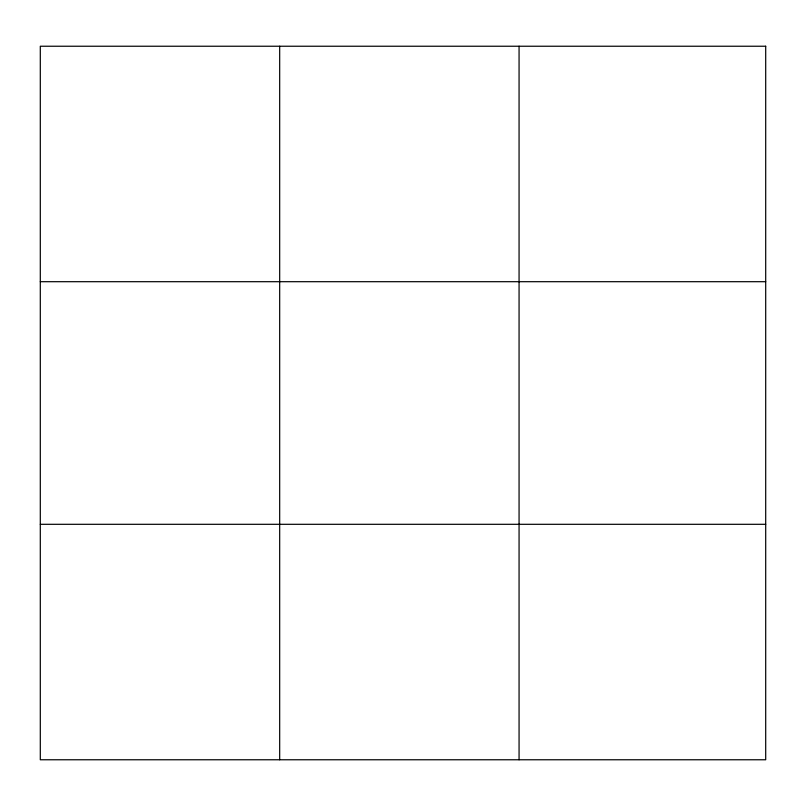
<?xml version="1.0" encoding="UTF-8"?>
<svg xmlns="http://www.w3.org/2000/svg" width="806" height="806" viewBox="0 0 806 806"><rect width="100%" height="100%" fill="white"/><g stroke="black" fill="none" stroke-linecap="round" stroke-linejoin="round"><path stroke-width="1.21" d="M279.682 46.234L279.682 759.766M519.064 46.234L519.064 759.766M40.3 281.697L765.7 281.697M40.3 524.303L765.7 524.303M765.7 46.234L765.7 759.766L40.3 759.766L40.3 46.234L765.7 46.234"/></g></svg>
